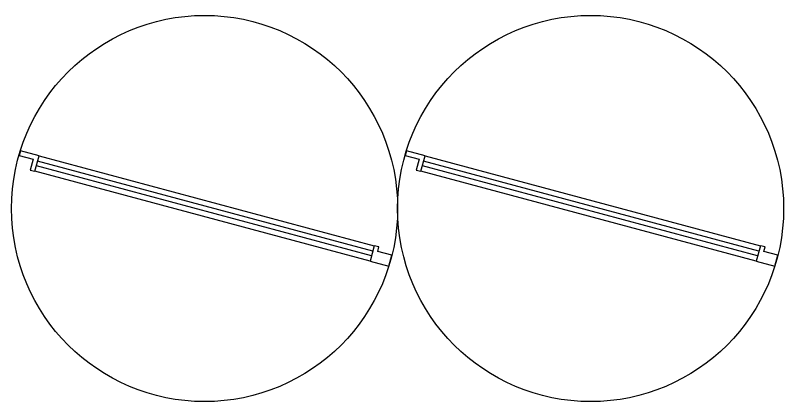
# Model space of a CAD drawing. Header units: millimetres. Extents: x -6877 to 48027, y -11108 to 34894.
# Drawn here: x 25130 to 27520, y -6113 to -4912 of the extents above; entities that cross this region are included whole.
import ezdxf

# ---------------------------------------------------------------- set-up
doc = ezdxf.new("R2010")
doc.units = ezdxf.units.MM
doc.header["$LTSCALE"] = 500
doc.layers.add('동물실', color=9, linetype='Continuous')

msp = doc.modelspace()

# ---------------------------------------------------------------- linework, layer by layer
at = {"layer": '동물실', "color": 251}
for p, q in [((25145.4, -5333.3), (25141.5, -5347.8)), ((25141.5, -5347.8), (25185, -5359.5)), ((25203.4, -5348.9), (25145.4, -5333.3)), ((25190.4, -5397.2), (25203.4, -5348.9)), ((25203.4, -5348.9), (26246.6, -5628.4)), ((26346.5, -5333.3), (26342.6, -5347.8)), ((26342.6, -5347.8), (26386, -5359.5)), ((26404.4, -5348.9), (26346.5, -5333.3)), ((26391.5, -5397.2), (26404.4, -5348.9)), ((26404.4, -5348.9), (27447.6, -5628.4)), ((25185, -5359.5), (25175.9, -5393.3)), ((26242, -5645.3), (25198.8, -5365.8)), ((26386, -5359.5), (26377, -5393.3)), ((27443.1, -5645.3), (26399.9, -5365.8)), ((25175.9, -5393.3), (25190.4, -5397.2)), ((26233.6, -5676.7), (25190.4, -5397.2)), ((26238.2, -5659.8), (25195, -5380.3)), ((26377, -5393.3), (26391.5, -5397.2)), ((27434.7, -5676.7), (26391.5, -5397.2)), ((27439.2, -5659.8), (26396, -5380.3)), ((26246.6, -5628.4), (26233.6, -5676.7)), ((26261.1, -5632.3), (26246.6, -5628.4)), ((26257.2, -5646.8), (26261.1, -5632.3)), ((27447.6, -5628.4), (27434.7, -5676.7)), ((27462.1, -5632.3), (27447.6, -5628.4)), ((27458.2, -5646.8), (27462.1, -5632.3)), ((26300.6, -5658.4), (26257.2, -5646.8)), ((26291.6, -5692.2), (26300.6, -5658.4)), ((26291.6, -5692.2), (26300.6, -5658.4)), ((27501.7, -5658.4), (27458.2, -5646.8)), ((27492.6, -5692.2), (27501.7, -5658.4)), ((27492.6, -5692.2), (27501.7, -5658.4)), ((26233.6, -5676.7), (26291.6, -5692.2)), ((27434.7, -5676.7), (27492.6, -5692.2))]:
    msp.add_line(p, q, dxfattribs=at)
for centre in [(25718.5, -5512.8), (26919.5, -5512.8)]:
    msp.add_circle(centre, 600.5, dxfattribs=at)

doc.saveas('drawing.dxf')
